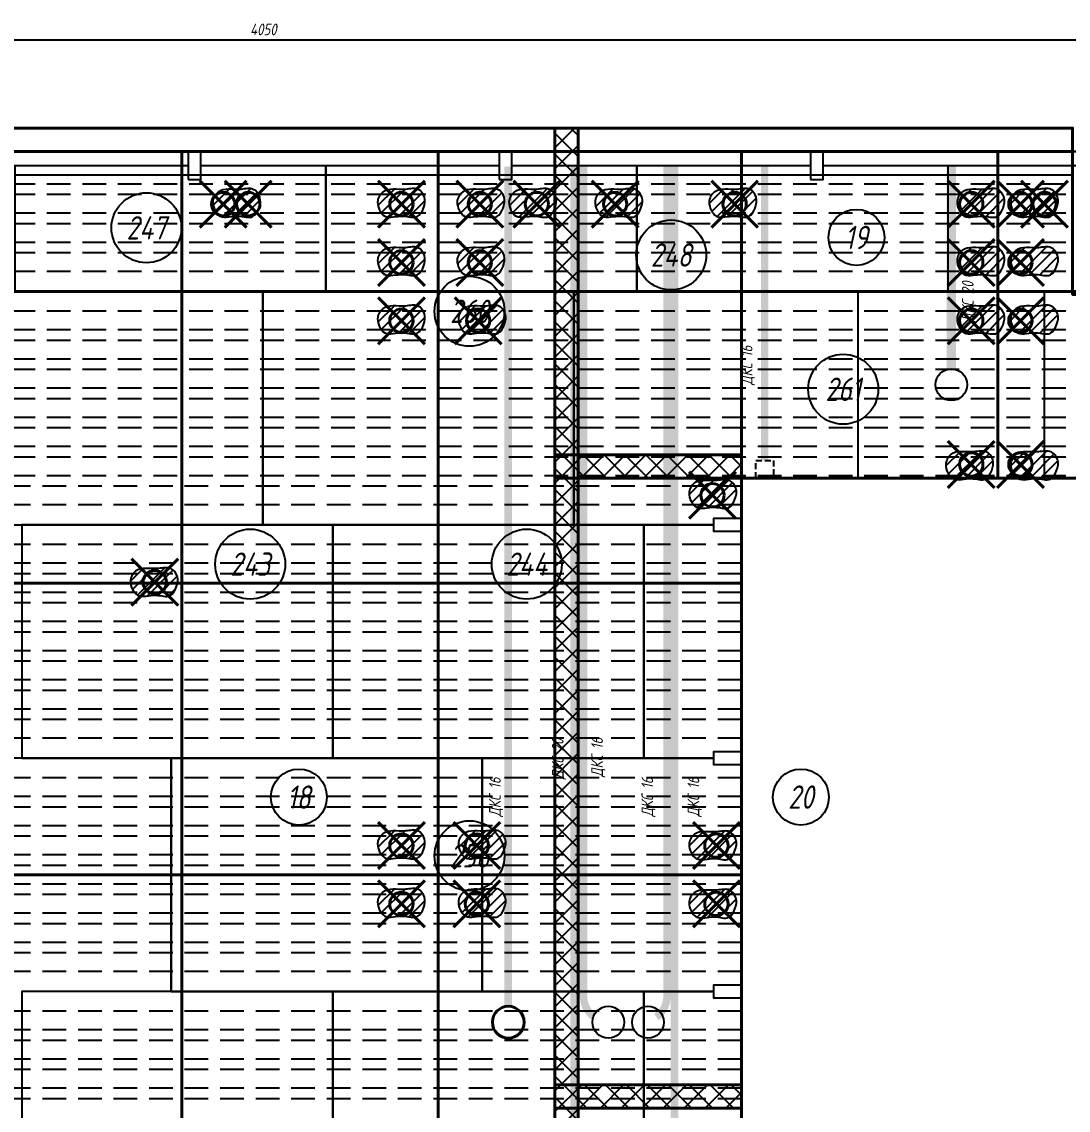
# Model space of a CAD drawing. Header units: millimetres. Extents: x -58926 to 122586, y -58688 to 8347.
# Drawn here: x 99510 to 101754, y 840 to 3173 of the extents above; entities that cross this region are included whole.
import ezdxf
from ezdxf.enums import TextEntityAlignment as Align

# ---------------------------------------------------------------- set-up
doc = ezdxf.new("R2010")
doc.units = ezdxf.units.MM
doc.header["$PDMODE"] = 35
doc.header["$PDSIZE"] = 50
doc.linetypes.add('DASH2DOT', pattern=[31.75, 12.7, -6.35, 0, -6.35, 0, -6.35])
doc.linetypes.add('DASHED', pattern=[19.05, 12.7, -6.35])
for name, color, linetype in [('01 Черновое', 7, 'Continuous'), ('02 Розетки', 7, 'Continuous'), ('02 ЭОМ и СС', 7, 'Continuous'), ('03 Потолок', 7, 'Continuous'), ('04 Освещение', 7, 'Continuous'), ('05 Слаботочка', 7, 'Continuous'), ('06 Авт-ка климата', 7, 'Continuous'), ('08 Пож. и техн. сигн.', 7, 'Continuous'), ('101 Крепление', 7, 'Continuous'), ('102 Звукоизоляция', 7, 'Continuous'), ('103 ГВЛ слой 1', 7, 'Continuous'), ('104 ГВЛ слой 2', 7, 'Continuous')]:
    doc.layers.add(name, color=color, linetype=linetype)
doc.layers.add('100 noprint', color=1, linetype='Continuous', plot=False)
doc.styles.get("Standard").update_dxf_attribs({"font": 'arial.ttf'})
doc.styles.add('ГОСТ-ISOCPEUR', font='isocpeui.ttf', dxfattribs={"width": 0.8})
doc.dimstyles.new('ISO-25', dxfattribs={"dimtxt": 2.5, "dimasz": 2.5, "dimexe": 1.25, "dimexo": 0.625, "dimtad": 1, "dimtxsty": 'Standard', "dimcen": 2.5, "dimadec": 0, "dimazin": 0, "dimtfac": 1, "dimtmove": 0, "dimatfit": 3, "dimfxl": 1, "dimarcsym": 0})

# ---------------------------------------------------------------- blocks, each defined once
blk = doc.blocks.new('*D416')
at = {"layer": '01 Черновое', "color": 0, "lineweight": -2}
for p, q in [((98003.1, 2895.2), (98003.1, 3146.6)), ((98028.1, 3134.1), (102028.1, 3134.1)), ((102053.1, 2865.2), (102053.1, 3146.6))]:
    blk.add_line(p, q, dxfattribs=at)
at = {"layer": '01 Черновое', "color": 0}
for points in [[(98028.1, 3138.3), (98028.1, 3129.9), (98003.1, 3134.1)], [(102028.1, 3129.9), (102028.1, 3138.3), (102053.1, 3134.1)]]:
    blk.add_solid(points, dxfattribs=at)
at = {"layer": 'Defpoints', "color": 0}
for p in [(102053.1, 3134.1), (98003.1, 2895.2), (102053.1, 2865.2)]:
    blk.add_point(p, dxfattribs=at)
at = {"layer": '01 Черновое', "color": 0, "insert": (100028.1, 3156.6), "char_height": 25, "attachment_point": 5, "style": 'ГОСТ-ISOCPEUR'}
blk.add_mtext('4050', dxfattribs=at)

msp = doc.modelspace()

# ---------------------------------------------------------------- hatches: boundary and pattern name
at = {"layer": '101 Крепление'}
h = msp.add_hatch(dxfattribs=at)
h.set_pattern_fill('ANSI31', color=5, scale=5, style=0)
h.set_pattern_definition([(45, (97730.489, 253.193), (-11.22532, 11.22532), [])])
edge = h.paths.add_edge_path()
edge.add_spline(control_points=[(99919.849, 2786.555), (99919.849, 2794.585), (99934.648, 2820.39), (99972.164, 2809.687), (100006.217, 2819.56), (100024.066, 2796.846), (100019.932, 2774.169), (100005.077, 2748.251), (99971.287, 2762.098), (99933.56, 2745.458), (99919.849, 2775.339), (99919.849, 2786.555)], knot_values=[0, 0, 0, 0, 24.09039364, 73.18784754, 99.9877853, 121.68889408, 145.29658819, 167.74643755, 198.18583422, 237.51289388, 271.16090154, 271.16090154, 271.16090154, 271.16090154], degree=3, periodic=1)
h = msp.add_hatch(dxfattribs=at)
h.set_pattern_fill('ANSI31', color=5, scale=5, style=0)
h.set_pattern_definition([(45, (97523.467, 253.193), (-11.22532, 11.22532), [])])
edge = h.paths.add_edge_path()
edge.add_spline(control_points=[(100272.941, 2786.555), (100272.941, 2794.585), (100287.74, 2820.39), (100325.255, 2809.687), (100359.309, 2819.56), (100377.158, 2796.846), (100373.024, 2774.169), (100358.169, 2748.251), (100324.379, 2762.098), (100286.652, 2745.458), (100272.941, 2775.339), (100272.941, 2786.555)], knot_values=[0, 0, 0, 0, 24.09039364, 73.18784754, 99.9877853, 121.68889408, 145.29658819, 167.74643755, 198.18583422, 237.51289388, 271.16090154, 271.16090154, 271.16090154, 271.16090154], degree=3, periodic=1)
h = msp.add_hatch(dxfattribs=at)
h.set_pattern_fill('ANSI31', color=5, scale=5, style=0)
h.set_pattern_definition([(45, (97694.098, 253.193), (-11.22532, 11.22532), [])])
edge = h.paths.add_edge_path()
edge.add_spline(control_points=[(100443.572, 2786.555), (100443.572, 2794.585), (100458.371, 2820.39), (100495.886, 2809.687), (100529.94, 2819.56), (100547.789, 2796.846), (100543.655, 2774.169), (100528.8, 2748.251), (100495.01, 2762.098), (100457.283, 2745.458), (100443.572, 2775.339), (100443.572, 2786.555)], knot_values=[0, 0, 0, 0, 24.09039364, 73.18784754, 99.9877853, 121.68889408, 145.29658819, 167.74643755, 198.18583422, 237.51289388, 271.16090154, 271.16090154, 271.16090154, 271.16090154], degree=3, periodic=1)
h = msp.add_hatch(dxfattribs=at)
h.set_pattern_fill('ANSI31', color=5, scale=5, style=0)
h.set_pattern_definition([(45, (97805.161, 253.193), (-11.22532, 11.22532), [])])
edge = h.paths.add_edge_path()
edge.add_spline(control_points=[(100554.636, 2786.555), (100554.636, 2794.585), (100569.434, 2820.39), (100606.95, 2809.687), (100641.003, 2819.56), (100658.853, 2796.846), (100654.719, 2774.169), (100639.864, 2748.251), (100606.073, 2762.098), (100568.346, 2745.458), (100554.636, 2775.339), (100554.636, 2786.555)], knot_values=[0, 0, 0, 0, 24.09039364, 73.18784754, 99.9877853, 121.68889408, 145.29658819, 167.74643755, 198.18583422, 237.51289388, 271.16090154, 271.16090154, 271.16090154, 271.16090154], degree=3, periodic=1)
h = msp.add_hatch(dxfattribs=at)
h.set_pattern_fill('ANSI31', color=5, scale=5, style=0)
h.set_pattern_definition([(45, (97812.385, 253.193), (-11.22532, 11.22532), [])])
edge = h.paths.add_edge_path()
edge.add_spline(control_points=[(100739.275, 2786.555), (100739.275, 2794.585), (100754.074, 2820.39), (100791.59, 2809.687), (100825.643, 2819.56), (100843.492, 2796.846), (100839.358, 2774.169), (100824.503, 2748.251), (100790.713, 2762.098), (100752.986, 2745.458), (100739.275, 2775.339), (100739.275, 2786.555)], knot_values=[0, 0, 0, 0, 24.09039364, 73.18784754, 99.9877853, 121.68889408, 145.29658819, 167.74643755, 198.18583422, 237.51289388, 271.16090154, 271.16090154, 271.16090154, 271.16090154], degree=3, periodic=1)
h = msp.add_hatch(dxfattribs=at)
h.set_pattern_fill('ANSI31', color=5, scale=5, style=0)
h.set_pattern_definition([(45, (97488.14, 253.193), (-11.22532, 11.22532), [])])
edge = h.paths.add_edge_path()
edge.add_spline(control_points=[(100983.805, 2786.555), (100983.805, 2794.585), (100998.604, 2820.39), (101036.12, 2809.687), (101070.173, 2819.56), (101088.022, 2796.846), (101083.888, 2774.169), (101069.033, 2748.251), (101035.243, 2762.098), (100997.516, 2745.458), (100983.805, 2775.339), (100983.805, 2786.555)], knot_values=[0, 0, 0, 0, 24.09039364, 73.18784754, 99.9877853, 121.68889408, 145.29658819, 167.74643755, 198.18583422, 237.51289388, 271.16090154, 271.16090154, 271.16090154, 271.16090154], degree=3, periodic=1)
h = msp.add_hatch(dxfattribs=at)
h.set_pattern_fill('ANSI31', color=5, scale=5, style=0)
h.set_pattern_definition([(45, (98019.819, 253.193), (-11.22532, 11.22532), [])])
edge = h.paths.add_edge_path()
edge.add_spline(control_points=[(101515.484, 2786.555), (101515.484, 2794.585), (101530.283, 2820.39), (101567.798, 2809.687), (101601.851, 2819.56), (101619.701, 2796.846), (101615.567, 2774.169), (101600.712, 2748.251), (101566.922, 2762.098), (101529.195, 2745.458), (101515.484, 2775.339), (101515.484, 2786.555)], knot_values=[0, 0, 0, 0, 24.09039364, 73.18784754, 99.9877853, 121.68889408, 145.29658819, 167.74643755, 198.18583422, 237.51289388, 271.16090154, 271.16090154, 271.16090154, 271.16090154], degree=3, periodic=1)
h = msp.add_hatch(dxfattribs=at)
h.set_pattern_fill('ANSI31', color=5, scale=5, style=0)
h.set_pattern_definition([(45, (98134.626, 253.193), (-11.22532, 11.22532), [])])
edge = h.paths.add_edge_path()
edge.add_spline(control_points=[(101630.291, 2786.555), (101630.291, 2794.585), (101645.09, 2820.39), (101682.605, 2809.687), (101716.659, 2819.56), (101734.508, 2796.846), (101730.374, 2774.169), (101715.519, 2748.251), (101681.729, 2762.098), (101644.002, 2745.458), (101630.291, 2775.339), (101630.291, 2786.555)], knot_values=[0, 0, 0, 0, 24.09039364, 73.18784754, 99.9877853, 121.68889408, 145.29658819, 167.74643755, 198.18583422, 237.51289388, 271.16090154, 271.16090154, 271.16090154, 271.16090154], degree=3, periodic=1)
h = msp.add_hatch(dxfattribs=at)
h.set_pattern_fill('ANSI31', color=5, scale=5, style=0)
h.set_pattern_definition([(45, (97523.467, 128.193), (-11.22532, 11.22532), [])])
edge = h.paths.add_edge_path()
edge.add_spline(control_points=[(100272.941, 2661.555), (100272.941, 2669.585), (100287.74, 2695.39), (100325.255, 2684.687), (100359.309, 2694.56), (100377.158, 2671.846), (100373.024, 2649.169), (100358.169, 2623.251), (100324.379, 2637.098), (100286.652, 2620.458), (100272.941, 2650.339), (100272.941, 2661.555)], knot_values=[0, 0, 0, 0, 24.09039364, 73.18784754, 99.9877853, 121.68889408, 145.29658819, 167.74643755, 198.18583422, 237.51289388, 271.16090154, 271.16090154, 271.16090154, 271.16090154], degree=3, periodic=1)
h = msp.add_hatch(dxfattribs=at)
h.set_pattern_fill('ANSI31', color=5, scale=5, style=0)
h.set_pattern_definition([(45, (97694.098, 128.193), (-11.22532, 11.22532), [])])
edge = h.paths.add_edge_path()
edge.add_spline(control_points=[(100443.572, 2661.555), (100443.572, 2669.585), (100458.371, 2695.39), (100495.886, 2684.687), (100529.94, 2694.56), (100547.789, 2671.846), (100543.655, 2649.169), (100528.8, 2623.251), (100495.01, 2637.098), (100457.283, 2620.458), (100443.572, 2650.339), (100443.572, 2661.555)], knot_values=[0, 0, 0, 0, 24.09039364, 73.18784754, 99.9877853, 121.68889408, 145.29658819, 167.74643755, 198.18583422, 237.51289388, 271.16090154, 271.16090154, 271.16090154, 271.16090154], degree=3, periodic=1)
h = msp.add_hatch(dxfattribs=at)
h.set_pattern_fill('ANSI31', color=5, scale=5, style=0)
h.set_pattern_definition([(45, (98019.819, 128.193), (-11.22532, 11.22532), [])])
edge = h.paths.add_edge_path()
edge.add_spline(control_points=[(101515.484, 2661.555), (101515.484, 2669.585), (101530.283, 2695.39), (101567.798, 2684.687), (101601.851, 2694.56), (101619.701, 2671.846), (101615.567, 2649.169), (101600.712, 2623.251), (101566.922, 2637.098), (101529.195, 2620.458), (101515.484, 2650.339), (101515.484, 2661.555)], knot_values=[0, 0, 0, 0, 24.09039364, 73.18784754, 99.9877853, 121.68889408, 145.29658819, 167.74643755, 198.18583422, 237.51289388, 271.16090154, 271.16090154, 271.16090154, 271.16090154], degree=3, periodic=1)
h = msp.add_hatch(dxfattribs=at)
h.set_pattern_fill('ANSI31', color=5, scale=5, style=0)
h.set_pattern_definition([(45, (98134.626, 128.193), (-11.22532, 11.22532), [])])
edge = h.paths.add_edge_path()
edge.add_spline(control_points=[(101630.291, 2661.555), (101630.291, 2669.585), (101645.09, 2695.39), (101682.605, 2684.687), (101716.659, 2694.56), (101734.508, 2671.846), (101730.374, 2649.169), (101715.519, 2623.251), (101681.729, 2637.098), (101644.002, 2620.458), (101630.291, 2650.339), (101630.291, 2661.555)], knot_values=[0, 0, 0, 0, 24.09039364, 73.18784754, 99.9877853, 121.68889408, 145.29658819, 167.74643755, 198.18583422, 237.51289388, 271.16090154, 271.16090154, 271.16090154, 271.16090154], degree=3, periodic=1)
h = msp.add_hatch(dxfattribs=at)
h.set_pattern_fill('ANSI31', color=5, scale=5, style=0)
h.set_pattern_definition([(45, (97523.467, 3.193), (-11.22532, 11.22532), [])])
edge = h.paths.add_edge_path()
edge.add_spline(control_points=[(100272.941, 2536.555), (100272.941, 2544.585), (100287.74, 2570.39), (100325.255, 2559.687), (100359.309, 2569.56), (100377.158, 2546.846), (100373.024, 2524.169), (100358.169, 2498.251), (100324.379, 2512.098), (100286.652, 2495.458), (100272.941, 2525.339), (100272.941, 2536.555)], knot_values=[0, 0, 0, 0, 24.09039364, 73.18784754, 99.9877853, 121.68889408, 145.29658819, 167.74643755, 198.18583422, 237.51289388, 271.16090154, 271.16090154, 271.16090154, 271.16090154], degree=3, periodic=1)
h = msp.add_hatch(dxfattribs=at)
h.set_pattern_fill('ANSI31', color=5, scale=5, style=0)
h.set_pattern_definition([(45, (97696.61, 3.193), (-11.22532, 11.22532), [])])
edge = h.paths.add_edge_path()
edge.add_spline(control_points=[(100446.084, 2536.555), (100446.084, 2544.585), (100460.883, 2570.39), (100498.399, 2559.687), (100532.452, 2569.56), (100550.302, 2546.846), (100546.167, 2524.169), (100531.313, 2498.251), (100497.522, 2512.098), (100459.795, 2495.458), (100446.084, 2525.339), (100446.084, 2536.555)], knot_values=[0, 0, 0, 0, 24.09039364, 73.18784754, 99.9877853, 121.68889408, 145.29658819, 167.74643755, 198.18583422, 237.51289388, 271.16090154, 271.16090154, 271.16090154, 271.16090154], degree=3, periodic=1)
h = msp.add_hatch(dxfattribs=at)
h.set_pattern_fill('ANSI31', color=5, scale=5, style=0)
h.set_pattern_definition([(45, (98019.819, 3.193), (-11.22532, 11.22532), [])])
edge = h.paths.add_edge_path()
edge.add_spline(control_points=[(101515.484, 2536.555), (101515.484, 2544.585), (101530.283, 2570.39), (101567.798, 2559.687), (101601.851, 2569.56), (101619.701, 2546.846), (101615.567, 2524.169), (101600.712, 2498.251), (101566.922, 2512.098), (101529.195, 2495.458), (101515.484, 2525.339), (101515.484, 2536.555)], knot_values=[0, 0, 0, 0, 24.09039364, 73.18784754, 99.9877853, 121.68889408, 145.29658819, 167.74643755, 198.18583422, 237.51289388, 271.16090154, 271.16090154, 271.16090154, 271.16090154], degree=3, periodic=1)
h = msp.add_hatch(dxfattribs=at)
h.set_pattern_fill('ANSI31', color=5, scale=5, style=0)
h.set_pattern_definition([(45, (98134.626, 3.193), (-11.22532, 11.22532), [])])
edge = h.paths.add_edge_path()
edge.add_spline(control_points=[(101630.291, 2536.555), (101630.291, 2544.585), (101645.09, 2570.39), (101682.605, 2559.687), (101716.659, 2569.56), (101734.508, 2546.846), (101730.374, 2524.169), (101715.519, 2498.251), (101681.729, 2512.098), (101644.002, 2495.458), (101630.291, 2525.339), (101630.291, 2536.555)], knot_values=[0, 0, 0, 0, 24.09039364, 73.18784754, 99.9877853, 121.68889408, 145.29658819, 167.74643755, 198.18583422, 237.51289388, 271.16090154, 271.16090154, 271.16090154, 271.16090154], degree=3, periodic=1)
h = msp.add_hatch(dxfattribs=at)
h.set_pattern_fill('ANSI31', color=5, scale=5, style=0)
h.set_pattern_definition([(45, (97995.543, -309.307), (-11.22532, 11.22532), [])])
edge = h.paths.add_edge_path()
edge.add_spline(control_points=[(101491.207, 2224.055), (101491.207, 2232.085), (101506.006, 2257.89), (101543.522, 2247.187), (101577.575, 2257.06), (101595.425, 2234.346), (101591.29, 2211.669), (101576.436, 2185.751), (101542.645, 2199.598), (101504.918, 2182.958), (101491.207, 2212.839), (101491.207, 2224.055)], knot_values=[0, 0, 0, 0, 24.09039364, 73.18784754, 99.9877853, 121.68889408, 145.29658819, 167.74643755, 198.18583422, 237.51289388, 271.16090154, 271.16090154, 271.16090154, 271.16090154], degree=3, periodic=1)
h = msp.add_hatch(dxfattribs=at)
h.set_pattern_fill('ANSI31', color=5, scale=5, style=0)
h.set_pattern_definition([(45, (98134.626, -309.307), (-11.22532, 11.22532), [])])
edge = h.paths.add_edge_path()
edge.add_spline(control_points=[(101630.291, 2224.055), (101630.291, 2232.085), (101645.09, 2257.89), (101682.605, 2247.187), (101716.659, 2257.06), (101734.508, 2234.346), (101730.374, 2211.669), (101715.519, 2185.751), (101681.729, 2199.598), (101644.002, 2182.958), (101630.291, 2212.839), (101630.291, 2224.055)], knot_values=[0, 0, 0, 0, 24.09039364, 73.18784754, 99.9877853, 121.68889408, 145.29658819, 167.74643755, 198.18583422, 237.51289388, 271.16090154, 271.16090154, 271.16090154, 271.16090154], degree=3, periodic=1)
h = msp.add_hatch(dxfattribs=at)
h.set_pattern_fill('ANSI31', color=5, scale=5, style=0)
h.set_pattern_definition([(45, (97445.067, -370.698), (-11.22532, 11.22532), [])])
edge = h.paths.add_edge_path()
edge.add_spline(control_points=[(100940.732, 2162.664), (100940.732, 2170.694), (100955.531, 2196.499), (100993.046, 2185.796), (101027.099, 2195.669), (101044.949, 2172.955), (101040.815, 2150.278), (101025.96, 2124.36), (100992.17, 2138.207), (100954.443, 2121.567), (100940.732, 2151.448), (100940.732, 2162.664)], knot_values=[0, 0, 0, 0, 24.09039364, 73.18784754, 99.9877853, 121.68889408, 145.29658819, 167.74643755, 198.18583422, 237.51289388, 271.16090154, 271.16090154, 271.16090154, 271.16090154], degree=3, periodic=1)
h = msp.add_hatch(dxfattribs=at)
h.set_pattern_fill('ANSI31', color=5, scale=5, style=0)
h.set_pattern_definition([(45, (98915.963, -559.307), (-11.22532, 11.22532), [])])
edge = h.paths.add_edge_path()
edge.add_spline(control_points=[(99743.05, 1974.055), (99743.05, 1982.085), (99757.849, 2007.89), (99795.364, 1997.187), (99829.418, 2007.06), (99847.267, 1984.346), (99843.133, 1961.669), (99828.278, 1935.751), (99794.488, 1949.598), (99756.761, 1932.958), (99743.05, 1962.839), (99743.05, 1974.055)], knot_values=[0, 0, 0, 0, 24.09039364, 73.18784754, 99.9877853, 121.68889408, 145.29658819, 167.74643755, 198.18583422, 237.51289388, 271.16090154, 271.16090154, 271.16090154, 271.16090154], degree=3, periodic=1)
h = msp.add_hatch(dxfattribs=at)
h.set_pattern_fill('ANSI31', color=5, scale=5, style=0)
h.set_pattern_definition([(45, (97523.467, -1121.807), (-11.22532, 11.22532), [])])
edge = h.paths.add_edge_path()
edge.add_spline(control_points=[(100272.941, 1411.555), (100272.941, 1419.585), (100287.74, 1445.39), (100325.255, 1434.687), (100359.309, 1444.56), (100377.158, 1421.846), (100373.024, 1399.169), (100358.169, 1373.251), (100324.379, 1387.098), (100286.652, 1370.458), (100272.941, 1400.339), (100272.941, 1411.555)], knot_values=[0, 0, 0, 0, 24.09039364, 73.18784754, 99.9877853, 121.68889408, 145.29658819, 167.74643755, 198.18583422, 237.51289388, 271.16090154, 271.16090154, 271.16090154, 271.16090154], degree=3, periodic=1)
h = msp.add_hatch(dxfattribs=at)
h.set_pattern_fill('ANSI31', color=5, scale=5, style=0)
h.set_pattern_definition([(45, (97696.61, -1121.807), (-11.22532, 11.22532), [])])
edge = h.paths.add_edge_path()
edge.add_spline(control_points=[(100446.084, 1411.555), (100446.084, 1419.585), (100460.883, 1445.39), (100498.399, 1434.687), (100532.452, 1444.56), (100550.302, 1421.846), (100546.167, 1399.169), (100531.313, 1373.251), (100497.522, 1387.098), (100459.795, 1370.458), (100446.084, 1400.339), (100446.084, 1411.555)], knot_values=[0, 0, 0, 0, 24.09039364, 73.18784754, 99.9877853, 121.68889408, 145.29658819, 167.74643755, 198.18583422, 237.51289388, 271.16090154, 271.16090154, 271.16090154, 271.16090154], degree=3, periodic=1)
h = msp.add_hatch(dxfattribs=at)
h.set_pattern_fill('ANSI31', color=5, scale=5, style=0)
h.set_pattern_definition([(45, (97445.067, -1123.523), (-11.22532, 11.22532), [])])
edge = h.paths.add_edge_path()
edge.add_spline(control_points=[(100940.732, 1409.839), (100940.732, 1417.869), (100955.531, 1443.674), (100993.046, 1432.971), (101027.099, 1442.844), (101044.949, 1420.13), (101040.815, 1397.452), (101025.96, 1371.535), (100992.17, 1385.382), (100954.443, 1368.741), (100940.732, 1398.623), (100940.732, 1409.839)], knot_values=[0, 0, 0, 0, 24.09039364, 73.18784754, 99.9877853, 121.68889408, 145.29658819, 167.74643755, 198.18583422, 237.51289388, 271.16090154, 271.16090154, 271.16090154, 271.16090154], degree=3, periodic=1)
h = msp.add_hatch(dxfattribs=at)
h.set_pattern_fill('ANSI31', color=5, scale=5, style=0)
h.set_pattern_definition([(45, (97523.467, -1246.807), (-11.22532, 11.22532), [])])
edge = h.paths.add_edge_path()
edge.add_spline(control_points=[(100272.941, 1286.555), (100272.941, 1294.585), (100287.74, 1320.39), (100325.255, 1309.687), (100359.309, 1319.56), (100377.158, 1296.846), (100373.024, 1274.169), (100358.169, 1248.251), (100324.379, 1262.098), (100286.652, 1245.458), (100272.941, 1275.339), (100272.941, 1286.555)], knot_values=[0, 0, 0, 0, 24.09039364, 73.18784754, 99.9877853, 121.68889408, 145.29658819, 167.74643755, 198.18583422, 237.51289388, 271.16090154, 271.16090154, 271.16090154, 271.16090154], degree=3, periodic=1)
h = msp.add_hatch(dxfattribs=at)
h.set_pattern_fill('ANSI31', color=5, scale=5, style=0)
h.set_pattern_definition([(45, (97696.61, -1246.807), (-11.22532, 11.22532), [])])
edge = h.paths.add_edge_path()
edge.add_spline(control_points=[(100446.084, 1286.555), (100446.084, 1294.585), (100460.883, 1320.39), (100498.399, 1309.687), (100532.452, 1319.56), (100550.302, 1296.846), (100546.167, 1274.169), (100531.313, 1248.251), (100497.522, 1262.098), (100459.795, 1245.458), (100446.084, 1275.339), (100446.084, 1286.555)], knot_values=[0, 0, 0, 0, 24.09039364, 73.18784754, 99.9877853, 121.68889408, 145.29658819, 167.74643755, 198.18583422, 237.51289388, 271.16090154, 271.16090154, 271.16090154, 271.16090154], degree=3, periodic=1)
h = msp.add_hatch(dxfattribs=at)
h.set_pattern_fill('ANSI31', color=5, scale=5, style=0)
h.set_pattern_definition([(45, (97445.067, -1248.523), (-11.22532, 11.22532), [])])
edge = h.paths.add_edge_path()
edge.add_spline(control_points=[(100940.732, 1284.839), (100940.732, 1292.869), (100955.531, 1318.674), (100993.046, 1307.971), (101027.099, 1317.844), (101044.949, 1295.13), (101040.815, 1272.452), (101025.96, 1246.535), (100992.17, 1260.382), (100954.443, 1243.741), (100940.732, 1273.623), (100940.732, 1284.839)], knot_values=[0, 0, 0, 0, 24.09039364, 73.18784754, 99.9877853, 121.68889408, 145.29658819, 167.74643755, 198.18583422, 237.51289388, 271.16090154, 271.16090154, 271.16090154, 271.16090154], degree=3, periodic=1)
at = {"layer": '102 Звукоизоляция', "linetype": 'Continuous', "ltscale": 10}
h = msp.add_hatch(dxfattribs=at)
h.set_pattern_fill('ANSI37', color=74, scale=10, style=0)
h.paths.add_polyline_path([(100703.052, 2895.176), (100703.052, 2945.176), (100653.052, 2945.176), (100653.052, 2895.176)])
h.paths.add_polyline_path([(100703.052, 2245.176), (100703.052, 2895.176), (100653.052, 2895.176), (100653.052, 2245.176)])
h.paths.add_polyline_path([(100703.052, 2195.176), (100703.052, 2245.176), (100653.052, 2245.176), (100653.052, 2195.176)])
h.paths.add_polyline_path([(101053.052, 2195.176), (101053.052, 2245.176), (100703.052, 2245.176), (100703.052, 2195.176)])
h.paths.add_polyline_path([(100703.052, 895.176), (100703.052, 2195.176), (100653.052, 2195.176), (100653.052, 895.176)])
h.paths.add_polyline_path([(100703.052, 845.176), (100703.052, 895.176), (100653.052, 895.176), (100653.052, 845.176)])
h.paths.add_polyline_path([(101053.052, 845.176), (101053.052, 895.176), (100703.052, 895.176), (100703.052, 845.176)])
h.paths.add_polyline_path([(100703.052, 95.176), (100703.052, 845.176), (100653.052, 845.176), (100653.052, 95.176)])
h.paths.add_polyline_path([(100703.052, 45.176), (100703.052, 95.176), (100653.052, 95.176), (100653.052, 45.176)])

# ---------------------------------------------------------------- linework, layer by layer
at = {"layer": '01 Черновое'}
for p, q in [((98003.052, 2895.176), (102249.435, 2895.176)), ((99226.972, 2865.176), (99866.972, 2865.176)), ((99893.972, 2865.176), (100533.972, 2865.176)), ((100560.972, 2865.176), (101200.972, 2865.176)), ((101227.972, 2865.176), (101867.972, 2865.176)), ((101303.052, 2595.176), (100694.052, 2595.176)), ((100694.052, 2595.176), (100694.052, 2095.176)), ((101303.052, 2195.176), (101303.052, 2595.176)), ((101703.052, 2595.176), (101303.052, 2595.176)), ((101703.052, 2195.176), (101703.052, 2595.176)), ((101703.052, 2595.176), (102133.052, 2595.176)), ((101053.052, 2195.176), (101053.052, 95.176)), ((101953.052, 2195.176), (101053.052, 2195.176)), ((100694.052, 2095.176), (100993.052, 2095.176)), ((99830.052, 1595.176), (99173.052, 1595.176)), ((99830.052, 1595.176), (99173.052, 1595.176)), ((99830.052, 1095.176), (99830.052, 1595.176))]:
    msp.add_line(p, q, dxfattribs=at)
for points in [[(102053.052, 95.176), (102053.052, 2895.176), (98003.052, 2895.176), (98003.052, 95.176)], [(100027.052, 2595.176), (99360.052, 2595.176), (99360.052, 2095.176), (100027.052, 2095.176)], [(100694.052, 2595.176), (100027.052, 2595.176), (100027.052, 2095.176), (100694.052, 2095.176)], [(101953.052, 2195.176), (101953.052, 95.176), (101053.052, 95.176), (101053.052, 2195.176)], [(100177.052, 2095.176), (99510.052, 2095.176), (99510.052, 1595.176), (100177.052, 1595.176)], [(100844.052, 2095.176), (100177.052, 2095.176), (100177.052, 1595.176), (100844.052, 1595.176)], [(100497.052, 1595.176), (99830.052, 1595.176), (99830.052, 1095.176), (100497.052, 1095.176)], [(100177.052, 1095.176), (99510.052, 1095.176), (99510.052, 595.176), (100177.052, 595.176)], [(100844.052, 1095.176), (100177.052, 1095.176), (100177.052, 595.176), (100844.052, 595.176)]]:
    msp.add_lwpolyline(points, close=True, dxfattribs=at)
at = {"layer": '01 Черновое', "flags": 128}
for points in [[(99866.972, 2835.176), (99893.972, 2835.176), (99893.972, 2895.176), (99866.972, 2895.176)], [(100533.972, 2835.176), (100560.972, 2835.176), (100560.972, 2895.176), (100533.972, 2895.176)], [(101200.972, 2835.176), (101227.972, 2835.176), (101227.972, 2895.176), (101200.972, 2895.176)], [(101053.052, 2081.676), (101053.052, 2108.676), (100993.052, 2108.676), (100993.052, 2081.676)], [(101053.052, 1581.676), (101053.052, 1608.676), (100993.052, 1608.676), (100993.052, 1581.676)], [(101053.052, 1081.676), (101053.052, 1108.676), (100993.052, 1108.676), (100993.052, 1081.676)]]:
    msp.add_lwpolyline(points, close=True, dxfattribs=at)
at = {"layer": '01 Черновое'}
for points in [[(99495.052, 2865.176), (99495.052, 2595.176), (100162.052, 2595.176), (100162.052, 2865.176)], [(100162.052, 2865.176), (100162.052, 2595.176), (100829.052, 2595.176), (100829.052, 2865.176)], [(100829.052, 2865.176), (100829.052, 2595.176), (101496.052, 2595.176), (101496.052, 2865.176)], [(100993.052, 2095.176), (100844.052, 2095.176), (100844.052, 1595.176), (100993.052, 1595.176)], [(100993.052, 1595.176), (100497.052, 1595.176), (100497.052, 1095.176), (100993.052, 1095.176)], [(100993.052, 1095.176), (100844.052, 1095.176), (100844.052, 595.176), (100993.052, 595.176)]]:
    msp.add_lwpolyline(points, dxfattribs=at)
at = {"layer": '02 Розетки', "const_width": 20, "flags": 128}
msp.add_lwpolyline([(100696.552, 463.176), (100696.552, 2862.176)], dxfattribs=at)
at = {"layer": '02 ЭОМ и СС'}
msp.add_lwpolyline([(100553.052, 1063.176, 16, 16, 0), (100553.052, 2862.176, 16, 16, 0)], format="xyseb", dxfattribs=at)
at = {"layer": '02 ЭОМ и СС', "flags": 128}
for points, const_width in [([(100696.552, 463.176), (100696.552, 2862.176)], 20), ([(100909.552, 463.176), (100909.552, 2862.176)], 16), ([(101103.052, 2233.176), (101103.052, 2862.176)], 16), ([(101503.052, 2429.176), (101503.052, 2862.176)], 20)]:
    msp.add_lwpolyline(points, dxfattribs=dict(at, const_width=const_width))
for points in [[(100735.78, 1041.28, 16, 16, -0.22910077), (100714.552, 1085.176, 16, 16, 0), (100714.552, 2862.176, 16, 16, 0)], [(100870.756, 1040.082, 16, 16, 0.23839686), (100893.552, 1085.176, 16, 16, 0), (100893.552, 2862.176, 16, 16, 0)]]:
    msp.add_lwpolyline(points, format="xyseb", dxfattribs=at)
at = {"layer": '02 ЭОМ и СС', "linetype": 'DASHED', "flags": 128}
msp.add_lwpolyline([(101084.052, 2195.176), (101084.052, 2233.176), (101122.052, 2233.176), (101122.052, 2195.176)], close=True, dxfattribs=at)
at = {"layer": '02 ЭОМ и СС'}
for centre in [(101503.052, 2395.176), (100767.552, 1029.176), (100852.552, 1029.176)]:
    msp.add_circle(centre, 34, dxfattribs=at)
at = {"layer": '02 ЭОМ и СС', "lineweight": 40}
msp.add_circle((100553.052, 1029.176), 34, dxfattribs=at)
at = {"layer": '03 Потолок'}
msp.add_line((98367.052, 2845.176), (101763.052, 2845.176), dxfattribs=at)
at = {"layer": '04 Освещение'}
msp.add_lwpolyline([(100553.052, 1063.176, 16, 16, 0), (100553.052, 2862.176, 16, 16, 0)], format="xyseb", dxfattribs=at)
at = {"layer": '04 Освещение', "flags": 128}
msp.add_lwpolyline([(100735.78, 1041.28, 16, 16, -0.22910077), (100714.552, 1085.176, 16, 16, 0), (100714.552, 2862.176, 16, 16, 0)], format="xyseb", dxfattribs=at)
at = {"layer": '04 Освещение', "lineweight": 40}
msp.add_circle((100553.052, 1029.176), 34, dxfattribs=at)
at = {"layer": '04 Освещение'}
msp.add_circle((100767.552, 1029.176), 34, dxfattribs=at)
at = {"layer": '05 Слаботочка', "flags": 128}
for points, const_width in [([(100909.552, 463.176), (100909.552, 2862.176)], 16), ([(101503.052, 2429.176), (101503.052, 2862.176)], 20)]:
    msp.add_lwpolyline(points, dxfattribs=dict(at, const_width=const_width))
at = {"layer": '05 Слаботочка'}
msp.add_circle((101503.052, 2395.176), 34, dxfattribs=at)
at = {"layer": '06 Авт-ка климата', "flags": 128}
msp.add_lwpolyline([(100870.756, 1040.082, 16, 16, 0.23839686), (100893.552, 1085.176, 16, 16, 0), (100893.552, 2862.176, 16, 16, 0)], format="xyseb", dxfattribs=at)
at = {"layer": '06 Авт-ка климата'}
msp.add_circle((100852.552, 1029.176), 34, dxfattribs=at)
at = {"layer": '08 Пож. и техн. сигн.', "const_width": 16, "flags": 128}
msp.add_lwpolyline([(101103.052, 2233.176), (101103.052, 2862.176)], dxfattribs=at)
at = {"layer": '08 Пож. и техн. сигн.', "linetype": 'DASHED', "flags": 128}
msp.add_lwpolyline([(101084.052, 2195.176), (101084.052, 2233.176), (101122.052, 2233.176), (101122.052, 2195.176)], close=True, dxfattribs=at)
at = {"layer": '100 noprint', "linetype": 'DASHED', "ltscale": 4}
for p, q in [((102053.052, 2825.176), (98003.052, 2825.176)), ((102053.052, 2802.676), (98003.052, 2802.676)), ((102053.052, 2762.676), (98003.052, 2762.676)), ((102053.052, 2740.176), (98003.052, 2740.176)), ((102053.052, 2700.176), (98003.052, 2700.176)), ((102053.052, 2677.676), (98003.052, 2677.676)), ((102053.052, 2637.676), (98003.052, 2637.676)), ((102053.052, 2552.676), (98003.052, 2552.676)), ((102053.052, 2512.676), (98003.052, 2512.676)), ((102053.052, 2490.176), (98003.052, 2490.176)), ((102053.052, 2450.176), (98003.052, 2450.176)), ((102053.052, 2427.676), (98003.052, 2427.676)), ((102053.052, 2387.676), (98003.052, 2387.676)), ((102053.052, 2365.176), (98003.052, 2365.176)), ((102053.052, 2325.176), (98003.052, 2325.176)), ((102053.052, 2302.676), (98003.052, 2302.676)), ((102053.052, 2262.676), (98003.052, 2262.676)), ((102053.052, 2240.176), (98003.052, 2240.176)), ((102053.052, 2200.176), (98003.052, 2200.176)), ((101053.052, 2177.676), (98003.052, 2177.676)), ((101053.052, 2137.676), (98003.052, 2137.676)), ((101053.052, 2052.676), (98003.052, 2052.676)), ((101053.052, 2012.676), (98003.052, 2012.676)), ((101053.052, 1990.176), (98003.052, 1990.176)), ((101053.052, 1950.176), (98003.052, 1950.176)), ((101053.052, 1927.676), (98003.052, 1927.676)), ((101053.052, 1887.676), (98003.052, 1887.676)), ((101053.052, 1865.176), (98003.052, 1865.176)), ((101053.052, 1825.176), (98003.052, 1825.176)), ((101053.052, 1802.676), (98003.052, 1802.676)), ((101053.052, 1762.676), (98003.052, 1762.676)), ((101053.052, 1740.176), (98003.052, 1740.176)), ((101053.052, 1700.176), (98003.052, 1700.176)), ((101053.052, 1677.676), (98003.052, 1677.676)), ((101053.052, 1637.676), (98003.052, 1637.676)), ((101053.052, 1552.676), (98003.052, 1552.676)), ((101053.052, 1512.676), (98003.052, 1512.676)), ((101053.052, 1490.176), (98003.052, 1490.176)), ((101053.052, 1450.176), (98003.052, 1450.176)), ((101053.052, 1427.676), (98003.052, 1427.676)), ((101053.052, 1387.676), (98003.052, 1387.676)), ((101053.052, 1365.176), (98003.052, 1365.176)), ((101053.052, 1325.176), (98003.052, 1325.176)), ((101053.052, 1302.676), (98003.052, 1302.676)), ((101053.052, 1262.676), (98003.052, 1262.676)), ((101053.052, 1240.176), (98003.052, 1240.176)), ((101053.052, 1200.176), (98003.052, 1200.176)), ((101053.052, 1177.676), (98003.052, 1177.676)), ((101053.052, 1137.676), (98003.052, 1137.676)), ((101053.052, 1052.676), (98003.052, 1052.676)), ((101053.052, 1012.676), (98003.052, 1012.676)), ((101053.052, 990.176), (98003.052, 990.176)), ((101053.052, 950.176), (98003.052, 950.176)), ((101053.052, 927.676), (98003.052, 927.676)), ((101053.052, 887.676), (98003.052, 887.676)), ((101053.052, 865.176), (98003.052, 865.176))]:
    msp.add_line(p, q, dxfattribs=at)
at = {"layer": '100 noprint'}
msp.add_lwpolyline([(101953.052, 2195.176), (101953.052, 95.176), (101053.052, 95.176), (101053.052, 2195.176)], close=True, dxfattribs=at)
at = {"layer": '101 Крепление', "color": 5, "start_tangent": (0, 1), "end_tangent": (0, 1)}
for points in [[(99919.849, 2786.555), (99930.963, 2807.929), (99979.695, 2813.913), (100006.495, 2813.913), (100020.387, 2797.242), (100018.25, 2773.731), (100004.988, 2755.618), (99974.565, 2756.632), (99935.238, 2756.632), (99919.849, 2786.555)], [(100272.941, 2786.555), (100284.055, 2807.929), (100332.786, 2813.913), (100359.586, 2813.913), (100373.479, 2797.242), (100371.342, 2773.731), (100358.079, 2755.618), (100327.657, 2756.632), (100288.33, 2756.632), (100272.941, 2786.555)], [(100443.572, 2786.555), (100454.686, 2807.929), (100503.417, 2813.913), (100530.217, 2813.913), (100544.11, 2797.242), (100541.973, 2773.731), (100528.71, 2755.618), (100498.288, 2756.632), (100458.961, 2756.632), (100443.572, 2786.555)], [(100554.636, 2786.555), (100565.75, 2807.929), (100614.481, 2813.913), (100641.281, 2813.913), (100655.174, 2797.242), (100653.036, 2773.731), (100639.774, 2755.618), (100609.351, 2756.632), (100570.024, 2756.632), (100554.636, 2786.555)], [(100739.275, 2786.555), (100750.389, 2807.929), (100799.121, 2813.913), (100825.921, 2813.913), (100839.813, 2797.242), (100837.676, 2773.731), (100824.414, 2755.618), (100793.991, 2756.632), (100754.664, 2756.632), (100739.275, 2786.555)], [(100983.805, 2786.555), (100994.919, 2807.929), (101043.651, 2813.913), (101070.451, 2813.913), (101084.343, 2797.242), (101082.206, 2773.731), (101068.943, 2755.618), (101038.521, 2756.632), (100999.194, 2756.632), (100983.805, 2786.555)], [(101515.484, 2786.555), (101526.598, 2807.929), (101575.329, 2813.913), (101602.129, 2813.913), (101616.022, 2797.242), (101613.885, 2773.731), (101600.622, 2755.618), (101570.2, 2756.632), (101530.873, 2756.632), (101515.484, 2786.555)], [(101630.291, 2786.555), (101641.405, 2807.929), (101690.137, 2813.913), (101716.936, 2813.913), (101730.829, 2797.242), (101728.692, 2773.731), (101715.429, 2755.618), (101685.007, 2756.632), (101645.68, 2756.632), (101630.291, 2786.555)], [(100272.941, 2661.555), (100284.055, 2682.929), (100332.786, 2688.913), (100359.586, 2688.913), (100373.479, 2672.242), (100371.342, 2648.731), (100358.079, 2630.618), (100327.657, 2631.632), (100288.33, 2631.632), (100272.941, 2661.555)], [(100443.572, 2661.555), (100454.686, 2682.929), (100503.417, 2688.913), (100530.217, 2688.913), (100544.11, 2672.242), (100541.973, 2648.731), (100528.71, 2630.618), (100498.288, 2631.632), (100458.961, 2631.632), (100443.572, 2661.555)], [(101515.484, 2661.555), (101526.598, 2682.929), (101575.329, 2688.913), (101602.129, 2688.913), (101616.022, 2672.242), (101613.885, 2648.731), (101600.622, 2630.618), (101570.2, 2631.632), (101530.873, 2631.632), (101515.484, 2661.555)], [(101630.291, 2661.555), (101641.405, 2682.929), (101690.137, 2688.913), (101716.936, 2688.913), (101730.829, 2672.242), (101728.692, 2648.731), (101715.429, 2630.618), (101685.007, 2631.632), (101645.68, 2631.632), (101630.291, 2661.555)], [(100272.941, 2536.555), (100284.055, 2557.929), (100332.786, 2563.913), (100359.586, 2563.913), (100373.479, 2547.242), (100371.342, 2523.731), (100358.079, 2505.618), (100327.657, 2506.632), (100288.33, 2506.632), (100272.941, 2536.555)], [(100446.084, 2536.555), (100457.199, 2557.929), (100505.93, 2563.913), (100532.73, 2563.913), (100546.623, 2547.242), (100544.485, 2523.731), (100531.223, 2505.618), (100500.8, 2506.632), (100461.473, 2506.632), (100446.084, 2536.555)], [(101515.484, 2536.555), (101526.598, 2557.929), (101575.329, 2563.913), (101602.129, 2563.913), (101616.022, 2547.242), (101613.885, 2523.731), (101600.622, 2505.618), (101570.2, 2506.632), (101530.873, 2506.632), (101515.484, 2536.555)], [(101630.291, 2536.555), (101641.405, 2557.929), (101690.137, 2563.913), (101716.936, 2563.913), (101730.829, 2547.242), (101728.692, 2523.731), (101715.429, 2505.618), (101685.007, 2506.632), (101645.68, 2506.632), (101630.291, 2536.555)], [(101491.207, 2224.055), (101502.322, 2245.429), (101551.053, 2251.413), (101577.853, 2251.413), (101591.746, 2234.742), (101589.608, 2211.231), (101576.346, 2193.118), (101545.923, 2194.132), (101506.596, 2194.132), (101491.207, 2224.055)], [(101630.291, 2224.055), (101641.405, 2245.429), (101690.137, 2251.413), (101716.936, 2251.413), (101730.829, 2234.742), (101728.692, 2211.231), (101715.429, 2193.118), (101685.007, 2194.132), (101645.68, 2194.132), (101630.291, 2224.055)], [(100940.732, 2162.664), (100951.846, 2184.038), (101000.577, 2190.022), (101027.377, 2190.022), (101041.27, 2173.351), (101039.133, 2149.84), (101025.87, 2131.727), (100995.448, 2132.741), (100956.121, 2132.741), (100940.732, 2162.664)], [(99743.05, 1974.055), (99754.164, 1995.429), (99802.895, 2001.413), (99829.695, 2001.413), (99843.588, 1984.742), (99841.451, 1961.231), (99828.188, 1943.118), (99797.766, 1944.132), (99758.439, 1944.132), (99743.05, 1974.055)], [(100272.941, 1411.555), (100284.055, 1432.929), (100332.786, 1438.913), (100359.586, 1438.913), (100373.479, 1422.242), (100371.342, 1398.731), (100358.079, 1380.618), (100327.657, 1381.632), (100288.33, 1381.632), (100272.941, 1411.555)], [(100446.084, 1411.555), (100457.199, 1432.929), (100505.93, 1438.913), (100532.73, 1438.913), (100546.623, 1422.242), (100544.485, 1398.731), (100531.223, 1380.618), (100500.8, 1381.632), (100461.473, 1381.632), (100446.084, 1411.555)], [(100940.732, 1409.839), (100951.846, 1431.212), (101000.577, 1437.197), (101027.377, 1437.197), (101041.27, 1420.526), (101039.133, 1397.015), (101025.87, 1378.901), (100995.448, 1379.916), (100956.121, 1379.916), (100940.732, 1409.839)], [(100272.941, 1286.555), (100284.055, 1307.929), (100332.786, 1313.913), (100359.586, 1313.913), (100373.479, 1297.242), (100371.342, 1273.731), (100358.079, 1255.618), (100327.657, 1256.632), (100288.33, 1256.632), (100272.941, 1286.555)], [(100446.084, 1286.555), (100457.199, 1307.929), (100505.93, 1313.913), (100532.73, 1313.913), (100546.623, 1297.242), (100544.485, 1273.731), (100531.223, 1255.618), (100500.8, 1256.632), (100461.473, 1256.632), (100446.084, 1286.555)], [(100940.732, 1284.839), (100951.846, 1306.212), (101000.577, 1312.197), (101027.377, 1312.197), (101041.27, 1295.526), (101039.133, 1272.015), (101025.87, 1253.901), (100995.448, 1254.916), (100956.121, 1254.916), (100940.732, 1284.839)]]:
    msp.add_spline(points, degree=3, dxfattribs=at)
at = {"layer": '102 Звукоизоляция', "color": 74, "linetype": 'Continuous', "lineweight": 40, "ltscale": 10, "flags": 128}
for points in [[(99303.052, 2945.176), (99303.052, 45.176), (100703.052, 45.176), (100703.052, 2945.176)], [(100653.052, 2945.176), (101763.052, 2945.176), (101763.052, 2588.676), (102103.052, 2588.676), (102103.052, 2195.176), (100653.052, 2195.176)], [(100653.052, 2245.176), (100653.052, 845.176), (101053.052, 845.176), (101053.052, 2245.176)], [(100653.052, 895.176), (100653.052, 45.176), (101053.052, 45.176), (101053.052, 895.176)]]:
    msp.add_lwpolyline(points, close=True, dxfattribs=at)
at = {"layer": '102 Звукоизоляция', "color": 74, "linetype": 'DASH2DOT', "ltscale": 5}
msp.add_lwpolyline([(102233.052, 2895.176), (97903.052, 2895.176)], dxfattribs=at)
at = {"layer": '102 Звукоизоляция', "color": 74}
for centre in [(101299.578, 2710.867), (100104.275, 1511.596), (101180.544, 1511.596)]:
    msp.add_circle(centre, 60, dxfattribs=at)
at = {"layer": '102 Звукоизоляция', "color": 74, "linetype": 'Continuous', "lineweight": 40, "ltscale": 10}
for p in [(99995.726, 2782.456), (100614.294, 2782.456), (100782.481, 2782.456), (101702.961, 2782.456)]:
    msp.add_point(p, dxfattribs=at)
at = {"layer": '103 ГВЛ слой 1', "color": 6, "lineweight": 40}
for points in [[(99203.052, 2895.176), (99203.052, 2595.176), (100403.052, 2595.176), (100403.052, 2895.176)], [(100403.052, 2895.176), (100403.052, 2595.176), (101603.052, 2595.176), (101603.052, 2895.176)], [(101603.052, 2895.176), (101603.052, 2595.176), (101763.052, 2595.176), (101763.052, 2895.176)], [(99203.052, 2595.176), (100403.052, 2595.176), (100403.052, 1345.176), (99203.052, 1345.176)], [(100403.052, 1345.176), (100403.052, 2595.176), (101603.052, 2595.176), (101603.052, 2195.176), (101053.052, 2195.176), (101053.052, 1345.176)], [(101953.052, 2195.176), (101603.052, 2195.176), (101603.052, 2595.176), (102053.052, 2595.176), (102053.052, 1345.176), (101953.052, 1345.176)], [(99203.052, 1345.176), (100403.052, 1345.176), (100403.052, 95.176), (99203.052, 95.176)], [(100403.052, 1345.176), (100403.052, 95.176), (101053.052, 95.176), (101053.052, 1345.176)]]:
    msp.add_lwpolyline(points, close=True, dxfattribs=at)
at = {"layer": '103 ГВЛ слой 1', "color": 6}
for centre in [(99777.31, 2731.506), (100902.536, 2673.242), (99999.844, 2010.79), (100592.769, 2010.79)]:
    msp.add_circle(centre, 75, dxfattribs=at)
at = {"layer": '103 ГВЛ слой 1', "color": 6, "lineweight": 40}
for p in [(99942.05, 2782.456), (100323.999, 2782.456), (100492.316, 2782.456), (101038.51, 2782.456), (101545.912, 2782.456), (101651.11, 2782.456), (100323.999, 2657.456), (100492.316, 2657.456), (101545.912, 2657.456), (101651.11, 2657.456), (100323.999, 2532.456), (100488.723, 2532.456), (101545.912, 2532.456), (101651.11, 2532.456), (101545.912, 2224.429), (101651.11, 2224.429), (100990.96, 2158.272), (99795.196, 1972.149), (100323.999, 1407.456), (100485.615, 1407.456), (100999.339, 1407.456), (100323.999, 1282.456), (100485.615, 1282.456), (100999.339, 1282.456)]:
    msp.add_point(p, dxfattribs=at)
at = {"layer": '104 ГВЛ слой 2', "color": 3, "lineweight": 40}
for points in [[(98653.052, 2895.176), (98653.052, 1970.176), (99853.052, 1970.176), (99853.052, 2895.176)], [(99853.052, 2895.176), (99853.052, 1970.176), (101053.052, 1970.176), (101053.052, 2895.176)], [(101053.052, 2895.176), (101763.052, 2895.176), (101763.052, 2595.176), (102053.052, 2595.176), (102053.052, 1970.176), (101953.052, 1970.176), (101953.052, 2195.176), (101053.052, 2195.176)], [(98653.052, 1970.176), (99853.052, 1970.176), (99853.052, 720.176), (98653.052, 720.176)], [(99853.052, 1970.176), (101053.052, 1970.176), (101053.052, 720.176), (99853.052, 720.176)]]:
    msp.add_lwpolyline(points, close=True, dxfattribs=at)
at = {"layer": '104 ГВЛ слой 2', "color": 3}
for centre in [(100470.052, 2552.574), (101271.315, 2385.553), (100470.052, 1385.79)]:
    msp.add_circle(centre, 75, dxfattribs=at)

# ---------------------------------------------------------------- texts
at = {"layer": '02 Розетки', "insert": (100676.921, 1549.967), "char_height": 25, "width": 270.31285, "attachment_point": 7, "rotation": 90, "style": 'ГОСТ-ISOCPEUR'}
msp.add_mtext('{ДКС 20}', dxfattribs=at)
at = {"layer": '04 Освещение', "char_height": 25, "width": 270.31285, "rotation": 90, "style": 'ГОСТ-ISOCPEUR'}
for insert, attachment_point in [((100761.175, 1554.768), 7), ((100511.975, 1469.687), 1)]:
    msp.add_mtext('{ДКС 16}', dxfattribs=dict(at, insert=insert, attachment_point=attachment_point))
at = {"layer": '05 Слаботочка', "char_height": 25, "width": 270.31285, "rotation": 90, "style": 'ГОСТ-ISOCPEUR'}
for s, insert, attachment_point in [('{ДКС 20}', (101525.914, 2529.698), 1), ('{ДКС 16}', (100967.76, 1469.687), 7)]:
    msp.add_mtext(s, dxfattribs=dict(at, insert=insert, attachment_point=attachment_point))
at = {"layer": '06 Авт-ка климата', "insert": (100868.908, 1469.687), "char_height": 25, "width": 270.31285, "attachment_point": 7, "rotation": 90, "style": 'ГОСТ-ISOCPEUR'}
msp.add_mtext('{ДКС 16}', dxfattribs=at)
at = {"layer": '08 Пож. и техн. сигн.', "insert": (101081.854, 2394.836), "char_height": 25, "width": 270.31285, "attachment_point": 7, "rotation": 90, "style": 'ГОСТ-ISOCPEUR'}
msp.add_mtext('{ДКС 16}', dxfattribs=at)
at = {"layer": '102 Звукоизоляция', "color": 74, "style": 'ГОСТ-ISOCPEUR', "width": 0.8}
for s, p in [('19', (101299.578, 2710.867)), ('18', (100104.275, 1511.596)), ('20', (101180.544, 1511.596))]:
    msp.add_text(s, height=50, dxfattribs=at).set_placement(p, align=Align.MIDDLE)
at = {"layer": '103 ГВЛ слой 1', "color": 6, "style": 'ГОСТ-ISOCPEUR', "width": 0.8}
for s, p in [('247', (99777.31, 2731.506)), ('248', (100902.536, 2673.242)), ('243', (99999.844, 2010.79)), ('244', (100592.769, 2010.79))]:
    msp.add_text(s, height=50, dxfattribs=at).set_placement(p, align=Align.MIDDLE)
at = {"layer": '104 ГВЛ слой 2', "color": 3, "style": 'ГОСТ-ISOCPEUR', "width": 0.8}
for s, p in [('260', (100470.052, 2552.574)), ('261', (101271.315, 2385.553)), ('256', (100470.052, 1385.79))]:
    msp.add_text(s, height=50, dxfattribs=at).set_placement(p, align=Align.MIDDLE)

# ---------------------------------------------------------------- dimensions: what is measured, and where the dimension line sits
at = {"layer": '01 Черновое'}
dim = msp.add_linear_dim(base=(102053.052, 3134.111), p1=(98003.052, 2895.176), p2=(102053.052, 2865.176), dimstyle='ISO-25', override={"dimtxt": 25, "dimasz": 25, "dimexe": 12.5, "dimexo": 0, "dimgap": 10, "dimtxsty": 'ГОСТ-ISOCPEUR'}, dxfattribs=at)
dim.commit()
dim.dimension.update_dxf_attribs({"geometry": '*D416', "text_midpoint": (100028.052, 3156.611)})

doc.saveas('drawing.dxf')
